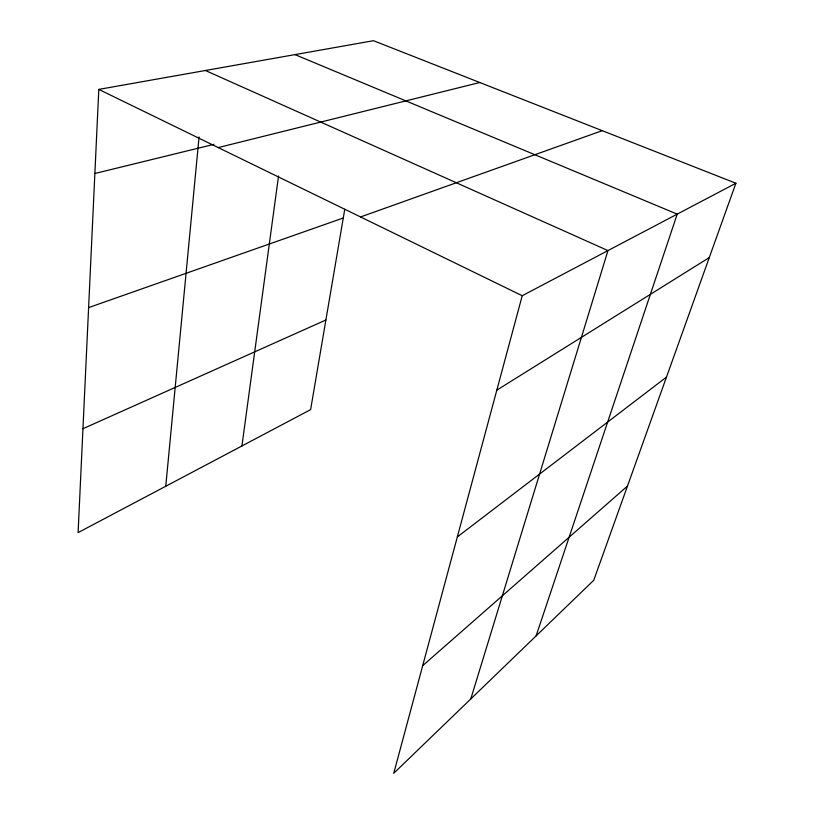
<?xml version="1.0" encoding="UTF-8"?>
<svg xmlns="http://www.w3.org/2000/svg" width="814" height="814" viewBox="0 0 814 814"><rect width="100%" height="100%" fill="white"/><g stroke="black" fill="none" stroke-linecap="round" stroke-linejoin="round"><path stroke-width="1.22" d="M735.897 183.242L522.222 295.726L393.742 773.3L593.742 580.28L735.897 183.242L373.473 40.7L98.799 89.398L78.103 532.61L310.622 409.635L344.76 209.249M165.761 486.253L199.064 136.966M241.931 445.96L278.53 176.007M470.787 698.941L607.966 250.59L205.403 70.492M536.1 635.907L677.217 214.133L294.994 54.609M422.7 665.659L627.482 486.05M457.336 536.925L666.493 377.096M496.815 390.16L709.269 257.6M82.957 428.713L325.895 319.994M360.561 216.951L602.218 130.667M88.614 307.6L343.274 217.989M218.213 147.578L479.782 82.509M94.872 173.504L213.95 144.343M98.799 89.398L522.222 295.726"/></g></svg>
